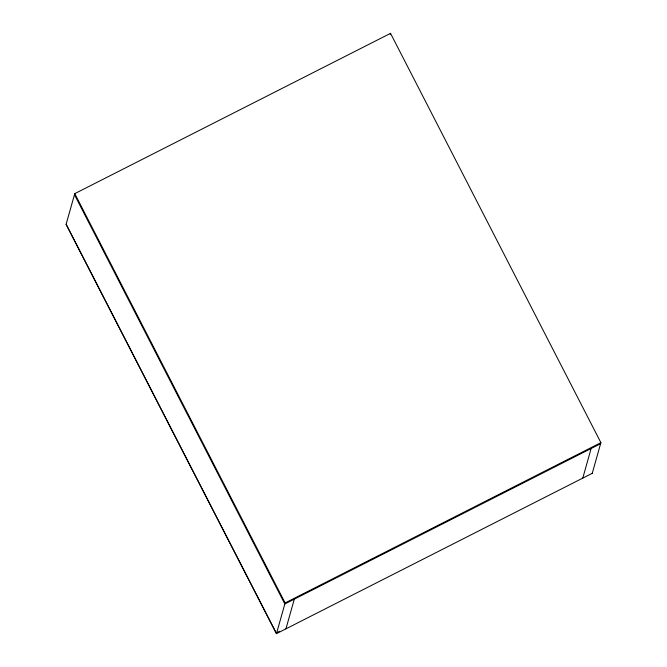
<?xml version="1.0" encoding="UTF-8"?>
<svg xmlns="http://www.w3.org/2000/svg" width="667" height="667" viewBox="0 0 667 667"><rect width="100%" height="100%" fill="white"/><g stroke="black" fill="none" stroke-linecap="round" stroke-linejoin="round"><path stroke-width="1" d="M592.238 473.353L600.892 442.655L390.537 33.35L74.762 193.647L66.108 224.345L276.463 633.65L592.254 473.295M390.253 34.376L390.537 33.35M276.463 633.65L285.117 602.96L74.762 193.647M285.935 628.839L294.305 599.174M582.766 478.156L591.129 448.491M285.117 602.96L600.892 442.655M600.608 443.68L284.826 603.977L74.471 194.672M277.755 632.224L279.615 631.282M66.125 224.287L276.48 633.592"/></g></svg>
